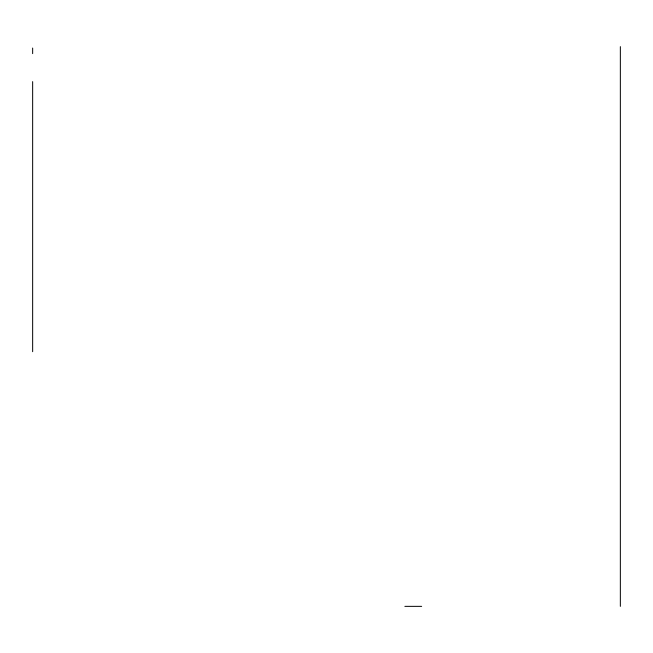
<?xml version="1.0" encoding="UTF-8"?>
<svg xmlns="http://www.w3.org/2000/svg" width="653" height="653" viewBox="0 0 653 653"><rect width="100%" height="100%" fill="white"/><g stroke="black" fill="none" stroke-linecap="round" stroke-linejoin="round"><path stroke-width="0.98" d="M404.86 606.359L421.65 606.359M620.35 46.641L620.35 606.359M32.65 48.044L32.65 53.636M32.65 81.625L32.65 351.689"/></g></svg>
